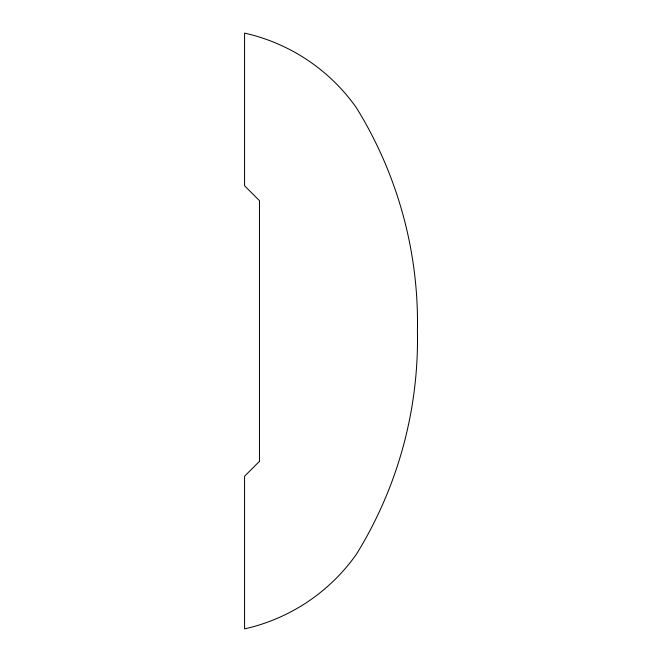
<?xml version="1.0" encoding="UTF-8"?>
<svg xmlns="http://www.w3.org/2000/svg" width="662" height="662" viewBox="0 0 662 662"><rect width="100%" height="100%" fill="white"/><g stroke="black" fill="none" stroke-linecap="round" stroke-linejoin="round"><path stroke-width="0.99" d="M259.471 461.331L244.576 476.226L244.576 628.9A187.007 187.007 0 0 0 356.288 554.425A408.793 408.793 0 0 0 417.424 331A408.793 408.793 0 0 0 356.288 107.575A187.007 187.007 0 0 0 244.576 33.1L244.576 185.774L259.471 200.669L259.471 461.331"/></g></svg>
